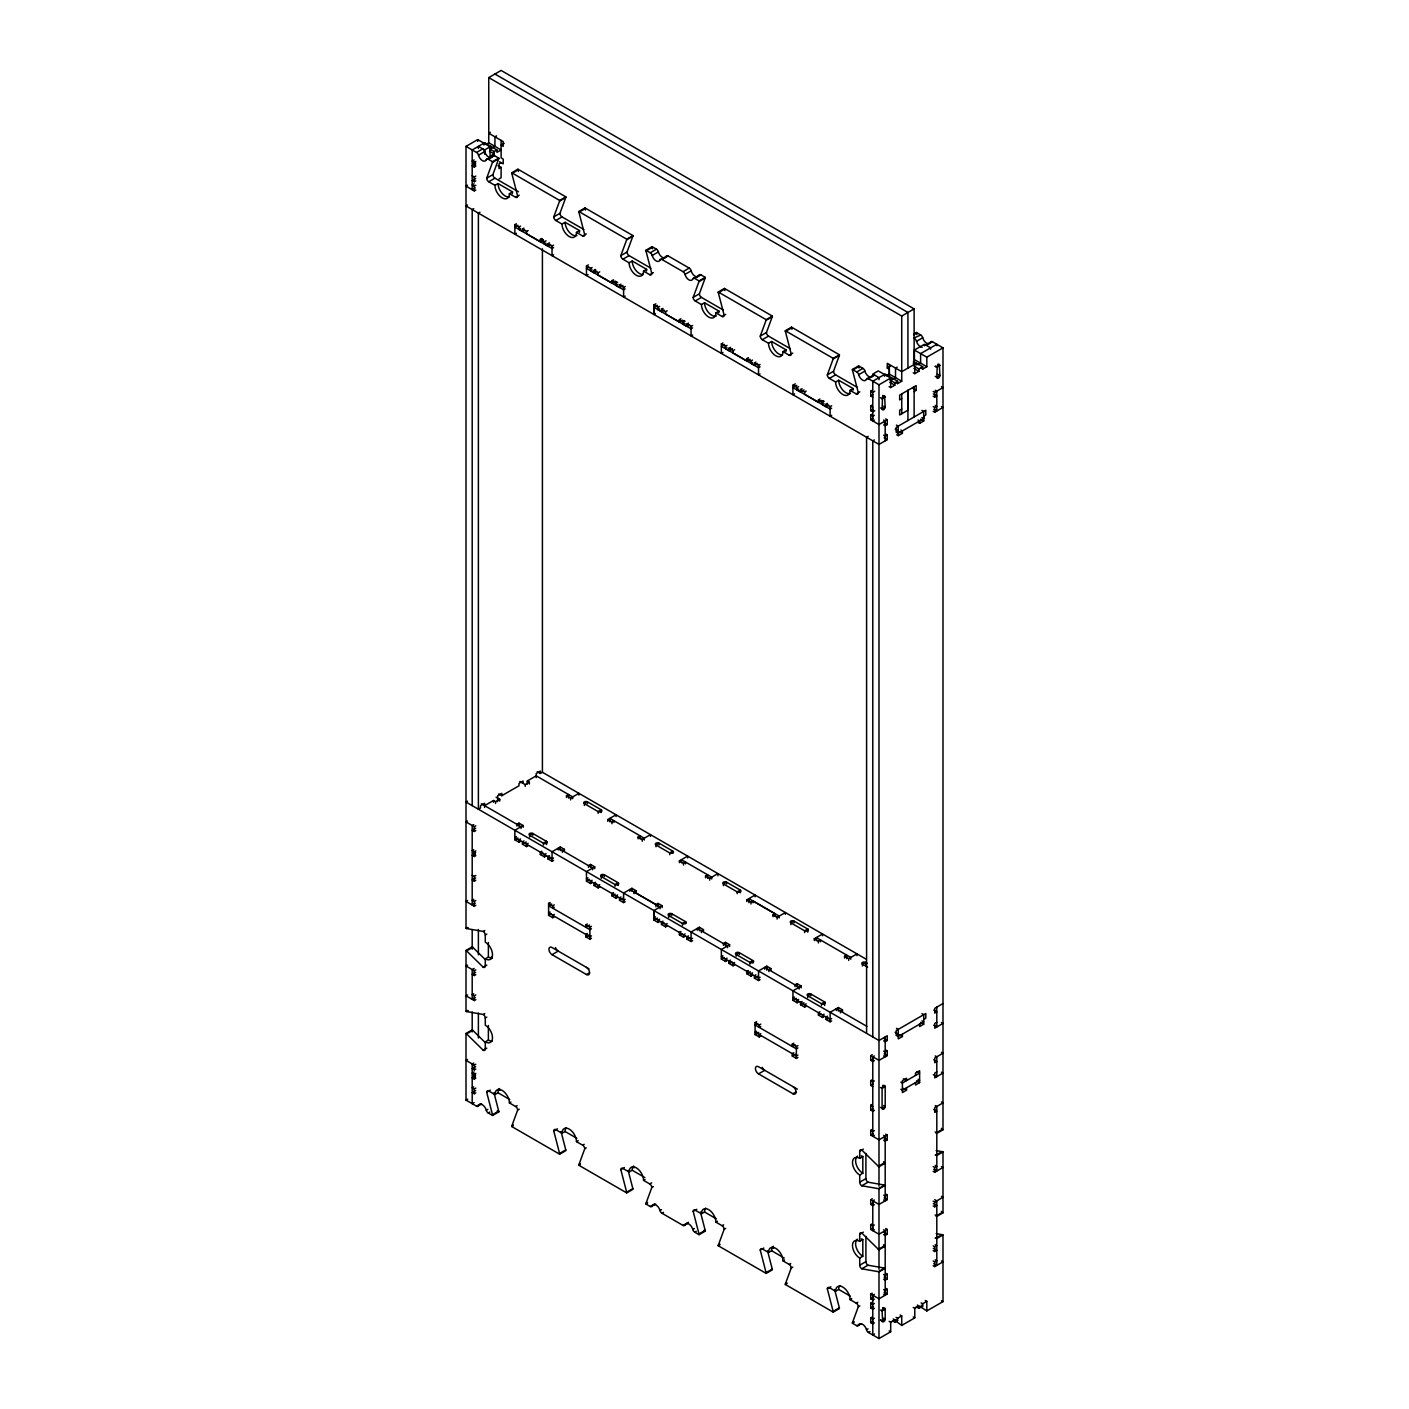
<?xml version="1.0" encoding="UTF-8"?>
<svg xmlns="http://www.w3.org/2000/svg" width="1409" height="1409" viewBox="0 0 1409 1409"><rect width="100%" height="100%" fill="white"/><g stroke="black" fill="none" stroke-linecap="round" stroke-linejoin="round"><path stroke-width="1.5" d="M896.723 434.765L898.273 435.663L898.273 430.89L895.173 429.111M907.924 420.551L907.924 390.346L907.924 410.213L899.664 414.986L899.664 410.213L901.725 409.033M907.924 368.101L907.924 312.463L494.946 74.025M914.124 416.976L914.124 386.77M914.124 364.526L914.124 308.888L501.128 70.45L488.747 77.601L488.747 142.767L501.111 149.953L496.972 152.331L496.972 149.953L484.626 142.767L472.191 149.953L472.191 189.687L475.291 187.89M918.069 422.453L919.619 423.334L923.74 420.956L923.74 416.183L925.801 415.003L925.801 410.23L896.212 427.314L896.212 432.087L898.273 430.89M475.291 165.91L475.555 162.775M883.637 406.162L885.187 407.06L882.087 408.839L882.545 397.268A2.501 1.444 -60 0 1 884.588 396.017L885.187 407.06A2.184 1.268 -60 0 1 883.637 409.737A2.184 1.268 -60 0 1 882.087 408.839L880.537 407.958M885.187 1319.37L884.711 1320.709A2.501 1.444 -60 0 1 882.668 1321.977L882.087 1310.934A2.184 1.268 -60 0 1 883.637 1308.256A2.184 1.268 -60 0 1 885.187 1309.137L885.187 1319.37L883.637 1318.19M937.584 374.125L939.909 375.463L936.809 377.26L937.267 365.688A2.501 1.444 -60 0 1 939.31 364.42L939.909 375.463A2.184 1.268 -60 0 1 938.359 378.14A2.184 1.268 -60 0 1 936.809 377.26L935.259 376.362M494.946 185.336L498.046 183.54L512.506 191.888L509.406 193.685A10.215 5.9 60 0 1 502.168 197.859A10.215 5.9 60 0 1 494.946 185.336L488.747 181.761A2.924 1.691 60 0 1 486.686 178.186L492.498 162.352A2.924 1.691 60 0 0 492.586 161.718L498.786 158.143L494.436 155.624A2.924 1.691 60 0 0 492.481 156.1A5.847 3.364 60 0 1 488.588 157.033A5.847 3.364 60 0 1 484.696 151.591A2.924 1.691 60 0 0 482.741 148.878L476.559 152.454L466.009 146.377L466.009 928.32A2.924 1.691 60 0 0 466.59 928.566L483.217 931.437L484.766 930.539M486.686 178.186L492.886 174.61L498.698 158.777A2.924 1.691 60 0 0 498.786 158.143M562.015 224.066L565.115 222.27L579.575 230.618L576.475 232.397A10.215 5.9 60 0 1 569.254 236.571A10.215 5.9 60 0 1 562.015 224.066L555.833 220.491A2.924 1.691 60 0 1 553.755 216.898L559.584 201.082A2.924 1.691 60 0 0 559.655 200.448L565.854 196.873L517.948 169.203L511.749 172.779A2.924 1.691 60 0 0 511.837 173.518L517.667 196.062A2.924 1.691 60 0 1 515.588 197.26L509.406 193.685M553.755 216.898L559.954 213.323L565.766 197.507A2.924 1.691 60 0 0 565.854 196.873M629.101 262.778L632.201 261L646.643 269.348L643.543 271.127A10.215 5.9 60 0 1 636.322 275.301A10.215 5.9 60 0 1 629.101 262.778L622.901 259.203A2.924 1.691 60 0 1 620.841 255.628L626.653 239.794A2.924 1.691 60 0 0 626.741 239.178L632.94 235.585L585.034 207.933L578.835 211.509A2.924 1.691 60 0 0 578.923 212.248L584.735 234.792A2.924 1.691 60 0 1 582.674 235.99L576.475 232.397M620.841 255.628L627.023 252.052L632.852 236.219A2.924 1.691 60 0 0 632.94 235.585M701.435 304.555L704.535 302.759L718.995 311.107L715.895 312.904A10.215 5.9 60 0 1 708.657 317.06A10.215 5.9 60 0 1 701.435 304.555L695.236 300.98A2.924 1.691 60 0 1 693.175 297.405L698.987 281.571A2.924 1.691 60 0 0 699.075 280.937L705.275 277.362L700.925 274.843A2.924 1.691 60 0 0 698.97 275.319A5.847 3.364 60 0 1 695.077 276.234A5.847 3.364 60 0 1 691.185 270.81A2.924 1.691 60 0 0 689.23 268.097L668.13 255.927A2.924 1.691 60 0 0 666.193 256.385A5.847 3.364 60 0 1 662.3 257.319A5.847 3.364 60 0 1 658.408 251.894A2.924 1.691 60 0 0 656.453 249.182L652.103 246.663L645.903 250.238A2.924 1.691 60 0 0 645.991 250.961L651.803 273.522A2.924 1.691 60 0 1 649.743 274.702L643.543 271.127M693.175 297.405L699.375 293.829L705.187 277.996A2.924 1.691 60 0 0 705.275 277.362M768.504 343.268L771.604 341.489L786.063 349.837L782.964 351.616A10.215 5.9 60 0 1 775.743 355.79A10.215 5.9 60 0 1 768.504 343.268L762.322 339.692A2.924 1.691 60 0 1 760.261 336.117L766.073 320.301A2.924 1.691 60 0 0 766.161 319.667L772.343 316.092L724.437 288.422L718.255 291.998A2.924 1.691 60 0 0 718.343 292.737L724.156 315.281A2.924 1.691 60 0 1 722.095 316.479L715.895 312.904M760.261 336.117L766.443 332.542L772.255 316.708A2.924 1.691 60 0 0 772.343 316.092M561.046 1131.568L565.766 1149.885A2.924 1.691 60 0 1 565.854 1150.607L559.655 1154.2L511.749 1126.531A2.924 1.691 60 0 1 511.837 1125.897L517.667 1110.063L519.216 1109.182M835.59 381.998L838.69 380.219L853.132 388.567L850.05 390.346A10.215 5.9 60 0 1 842.811 394.52A10.215 5.9 60 0 1 835.59 381.998L829.39 378.422A2.924 1.691 60 0 1 827.33 374.847L833.142 359.013A2.924 1.691 60 0 0 833.23 358.379L839.429 354.804L791.523 327.152L785.324 330.728A2.924 1.691 60 0 0 785.412 331.467L791.224 354.011A2.924 1.691 60 0 1 789.163 355.191L782.964 351.616M827.33 374.847L833.529 371.272L839.341 355.438A2.924 1.691 60 0 0 839.429 354.804M628.115 1170.298L632.852 1188.615A2.924 1.691 60 0 1 632.94 1189.337L626.741 1192.912L578.835 1165.261A2.924 1.691 60 0 1 578.923 1164.627L584.735 1148.793L586.285 1147.895M700.467 1212.057L705.187 1230.374A2.924 1.691 60 0 1 705.275 1231.114L699.075 1234.689L694.725 1232.17A2.924 1.691 60 0 1 692.77 1229.458A5.847 3.364 60 0 0 688.878 1224.034A5.847 3.364 60 0 0 684.985 1224.967A2.924 1.691 60 0 1 683.048 1225.425L661.948 1213.237A2.924 1.691 60 0 1 659.993 1210.525A5.847 3.364 60 0 0 656.101 1205.1A5.847 3.364 60 0 0 652.208 1206.034A2.924 1.691 60 0 1 650.271 1206.491L645.903 1203.991A2.924 1.691 60 0 1 645.991 1203.356L651.803 1187.523L653.353 1186.625M767.535 1250.787L772.255 1269.104A2.924 1.691 60 0 1 772.343 1269.826L766.161 1273.401L718.255 1245.75A2.924 1.691 60 0 1 718.343 1245.116L724.156 1229.282L725.705 1228.401M834.621 1289.499L839.341 1307.834A2.924 1.691 60 0 1 839.429 1308.556L833.23 1312.131L785.324 1284.48A2.924 1.691 60 0 1 785.412 1283.846L791.224 1268.012L792.774 1267.114M892.496 1320.92L894.821 1322.258L894.821 1319.881L890.682 1322.258L890.682 1331.787L878.987 1338.55L868.437 1332.456A2.924 1.691 60 0 1 866.482 1329.744A5.847 3.364 60 0 0 862.59 1324.319A5.847 3.364 60 0 0 858.697 1325.253A2.924 1.691 60 0 1 856.76 1325.71L852.392 1323.21A2.924 1.691 60 0 1 852.48 1322.575L858.31 1306.742L859.842 1305.844M466.009 146.377L477.704 139.614L490.068 146.783L490.068 156.329L494.189 153.933L494.189 151.556L489.539 148.878M490.385 132.305L488.747 133.239L503.207 141.587L503.207 146.36L501.128 145.162L504.228 143.366M496.567 135.88L494.946 136.814L494.911 146.377L490.79 148.755M485.911 144.422L488.747 142.767M478.391 148.456L478.391 146.377L484.626 149.935L490.808 146.36L490.808 148.139M476.559 152.454A2.924 1.691 60 0 1 478.496 155.166L484.696 151.591M474.128 159.957L472.191 161.066L474.269 162.264L475.819 161.366M494.189 151.556L496.972 149.953M475.291 164.06L472.191 165.839L474.269 167.037L475.819 166.139M478.496 155.166A5.847 3.364 60 0 0 482.389 160.608A5.847 3.364 60 0 0 486.281 159.675L492.481 156.1M486.281 159.675A2.924 1.691 60 0 1 488.236 159.199L494.436 155.624M492.498 162.352L498.698 158.777M472.191 175.773L474.269 176.97L475.819 176.072M501.111 162.669L499.033 163.849L499.033 168.622L501.111 167.424L501.111 177.763L499.033 178.961M475.678 178.538L472.191 180.546L474.269 181.743L475.819 180.845M467.559 185.213L466.009 186.111L474.269 190.884L475.819 189.986M474.128 183.804L472.191 184.914L474.269 186.111L475.819 185.213M488.747 181.761L494.946 178.186L518.442 191.747M511.837 173.518L518.036 169.943A2.924 1.691 60 0 1 517.948 169.203M467.559 205.08L466.009 205.978L878.987 444.416L887.247 439.643L887.247 434.87L885.697 433.972M473.759 208.655L472.191 209.554L472.191 805.649M479.941 212.231L478.391 213.129L478.391 809.224L480.451 808.026L480.451 805.649L484.59 803.271L484.59 807.427M515.588 197.26L519.216 195.164M516.416 233.295L514.849 234.211L514.866 224.647L516.416 223.767M559.584 201.082L565.766 197.507M517.948 225.264L514.849 227.043L552.029 248.512L553.578 247.614M514.866 224.647L519.005 227.043L520.555 226.144M519.005 227.043L519.005 229.42L520.555 228.522M524.764 230.072L522.44 231.411L522.44 229.033L523.989 228.135M522.44 229.033L526.579 231.411L528.128 230.512M555.833 220.491L562.015 216.898L583.837 229.491M578.923 212.248L585.122 208.673A2.924 1.691 60 0 1 585.034 207.933M541.708 238.966L543.416 239.97L540.334 241.749L540.334 239.354L541.884 238.473M540.334 239.354L544.473 241.749L546.023 240.851M544.473 241.749L544.473 244.127L546.023 243.229M550.62 244.55L547.907 246.117L547.907 243.739L549.457 242.841M553.596 254.765L552.029 255.663L552.046 246.117L553.596 245.219M582.674 235.99L586.285 233.894M626.653 239.794L632.852 236.219M588.011 274.632L586.443 275.53L586.461 265.984L588.398 264.874M588.768 267.041L586.443 268.379L623.606 289.831L625.156 288.951M586.461 265.984L590.582 268.362L592.132 267.481M590.582 268.362L590.582 270.757L592.132 269.859M596.729 271.18L594.034 272.747L594.034 270.352L595.584 269.454M594.034 270.352L598.156 272.747L599.706 271.849M622.901 259.203L629.101 255.628L650.905 268.221M645.991 250.961L652.191 247.385A2.924 1.691 60 0 1 652.103 246.663M645.903 250.238L650.271 252.757L656.453 249.182M650.271 252.757A2.924 1.691 60 0 1 652.208 255.469L658.408 251.894M615.029 281.289L611.929 283.068L611.929 280.69L613.479 279.792M611.929 280.69L616.05 283.068L617.6 282.17M616.05 283.068L616.05 285.463L617.987 284.336M652.208 255.469A5.847 3.364 60 0 0 656.101 260.894A5.847 3.364 60 0 0 659.993 259.96L666.193 256.385M659.993 259.96A2.924 1.691 60 0 1 661.948 259.503L668.13 255.927M616.05 285.463L619.502 287.436L619.502 285.058L621.034 284.16M619.502 287.436L622.972 285.428M625.173 296.084L623.606 296.982L623.623 287.436L625.173 286.555M649.743 274.702L653.353 272.624M661.948 259.503L683.048 271.673L689.23 268.097M683.048 271.673A2.924 1.691 60 0 1 684.985 274.385L691.185 270.81M684.985 274.385A5.847 3.364 60 0 0 688.878 279.81A5.847 3.364 60 0 0 692.77 278.894L698.97 275.319M692.77 278.894A2.924 1.691 60 0 1 694.725 278.418L700.925 274.843M655.467 313.573L653.882 314.489L653.917 304.925L655.854 303.816M653.882 314.489L653.882 307.338L657.369 305.313M698.987 281.571L705.187 277.996M653.917 304.925L658.038 307.321L659.588 306.422M658.038 307.321L658.038 309.698L659.588 308.8M664.185 310.121L661.473 311.688L661.473 309.293L663.023 308.412M661.473 309.293L665.612 311.688L667.162 310.79M695.236 300.98L701.435 297.405L723.24 309.998M718.343 292.737L724.525 289.162A2.924 1.691 60 0 1 724.437 288.422M682.467 320.23L679.385 322.009L679.385 319.632L680.917 318.733M679.385 319.632L683.506 322.009L685.056 321.129M683.506 322.009L683.506 324.405L685.056 323.506M689.653 324.827L686.94 326.395L686.94 324L688.49 323.101M692.629 335.025L691.044 335.941L691.079 326.395L692.629 325.497M692.594 327.892L691.044 328.79L653.882 307.338M722.095 316.479L725.705 314.383M722.905 352.514L721.355 353.412L721.355 343.866L722.905 342.986M766.073 320.301L772.255 316.708M724.437 344.483L721.355 346.262L758.518 367.731L760.067 366.833M721.355 343.866L725.494 346.262L727.044 345.364M725.494 346.262L725.494 348.639L727.044 347.741M725.494 348.639L728.929 350.63L728.929 348.252L730.478 347.354M728.929 350.63L732.416 348.622M728.929 348.252L733.067 350.63L734.617 349.731M762.322 339.692L768.504 336.117L790.326 348.71M785.412 331.467L791.611 327.892A2.924 1.691 60 0 1 791.523 327.152M749.905 360.968L749.905 359.189L746.823 360.968L746.823 358.573L748.373 357.675M746.823 358.573L750.962 360.968L752.512 360.07M750.962 360.968L750.962 363.346L752.512 362.448M757.496 363.54L754.396 365.336L754.396 362.941L755.946 362.06M760.085 373.966L758.518 374.882L758.535 365.336L760.085 364.438M789.163 355.191L792.774 353.113M488.747 77.601L901.725 316.039L914.124 308.888M833.142 359.013L839.341 355.438M794.5 393.851L792.932 394.749L792.95 385.203L795.275 383.864M796.807 385.362L792.932 387.598L830.095 409.05L831.645 408.152M792.95 385.203L797.071 387.581L798.621 386.7M797.071 387.581L797.071 389.976L798.621 389.078M797.071 389.976L800.523 391.949L800.523 389.571L802.073 388.673M800.523 391.949L804.011 389.941M800.523 389.571L804.645 391.949L806.195 391.068M829.39 378.422L835.59 374.847L857.394 387.44M850.05 390.346L856.232 393.921A2.924 1.691 60 0 0 858.31 392.724L852.48 370.18A2.924 1.691 60 0 1 852.392 369.457L858.592 365.882L862.942 368.383A2.924 1.691 60 0 1 864.897 371.113A5.847 3.364 60 0 0 870.005 377.031M913.701 334.056L916.414 332.489L920.764 335.007A2.924 1.691 60 0 1 922.719 337.72A5.847 3.364 60 0 0 926.611 343.144A5.847 3.364 60 0 0 930.504 342.228A2.924 1.691 60 0 1 932.441 341.753L942.991 347.847L942.991 1129.807L936.809 1133.382A2.924 1.691 60 0 1 936.21 1132.942L935.171 1131.92M852.48 370.18L858.68 366.604A2.924 1.691 60 0 1 858.592 365.882M913.789 334.796L916.502 333.228A2.924 1.691 60 0 1 916.414 332.489M852.392 369.457L856.76 371.976L862.942 368.383M913.754 338.125L920.764 335.007M856.76 371.976A2.924 1.691 60 0 1 858.697 374.688L864.897 371.113M914.564 338.583A2.924 1.691 60 0 1 916.519 341.295L922.719 337.72M821.517 400.508L818.418 402.287L818.418 399.909L819.968 399.011M818.418 399.909L822.539 402.287L824.089 401.389M942.991 347.847L926.823 357.182L926.823 366.727L914.406 359.594L914.406 350.048L924.445 344.254L930.644 347.829L930.609 349.238M866.482 379.18L872.682 375.604A2.924 1.691 60 0 1 874.637 375.129L868.437 378.704A2.924 1.691 60 0 0 866.482 379.18A5.847 3.364 60 0 1 862.59 380.113A5.847 3.364 60 0 1 858.697 374.688M930.504 342.228L924.304 345.804A2.924 1.691 60 0 1 926.259 345.328L932.441 341.753M822.539 402.287L822.539 404.665L824.089 403.784M916.502 364.931L916.502 363.152L901.725 371.677L887.283 363.328L887.283 368.101L890.365 366.305M828.703 405.087L825.991 406.655L825.991 404.277L827.541 403.379M897.163 367.15L895.543 368.101L895.508 377.647L891.369 380.043L891.369 377.647L885.187 374.072L872.787 381.223L872.787 420.974L874.337 420.076M831.662 415.303L830.095 416.201L830.112 406.655L831.662 405.774M886.56 375.657L889.308 374.072L901.725 381.205L901.725 316.039M856.232 393.921L859.842 391.843M868.437 378.704L878.987 384.798L891.404 377.63L897.603 381.205L897.603 383.6L896.054 382.702M872.787 397.127L870.727 395.929L870.727 391.156L872.277 390.275M917.84 364.755L920.623 363.152M874.725 391.244L872.787 392.354L870.727 391.156M870.727 395.929L873.052 394.59M889.784 379.902L894.821 382.808L897.603 381.205M913.877 366.005L918.915 368.911L922.701 366.727L922.701 369.105L921.151 368.207M889.132 386.682L890.682 387.581L894.821 385.203L894.821 382.808M897.603 383.6L901.725 381.205M913.226 372.786L914.776 373.684L918.915 371.289L918.915 368.911M922.701 369.105L926.823 366.727M882.087 398.906L885.187 397.127L882.598 395.63M939.909 365.53L936.809 367.326L935.259 366.428M874.725 410.706L872.787 411.833L870.727 410.635L870.727 405.862L872.277 404.964M870.727 410.635L873.052 409.297M883.637 424.849L885.187 425.729L887.247 424.549L887.247 419.776L878.987 424.549L870.727 419.776L870.727 415.003L872.277 414.105M901.725 398.694L899.664 399.892L899.664 395.119L916.185 385.573L916.185 390.346L914.124 391.543M874.337 415.303L872.787 416.201L870.727 415.003M870.727 419.776L873.052 418.438M933.181 391.455L934.731 392.354L942.991 387.581L941.441 386.682M933.181 396.228L934.731 397.127L936.809 395.929L933.322 393.921M868.155 436.367L866.588 437.266L866.588 1033.343M874.337 439.943L872.787 440.841L872.787 1036.936M887.247 434.87L885.187 436.068L883.637 435.17M933.181 406.567L934.731 407.448L936.809 406.268L935.259 405.369M896.441 432.246L898.237 433.303L923.705 418.596L923.705 411.446L921.909 410.389M933.181 411.322L934.731 412.221L942.991 407.448L941.441 406.567M898.273 435.663L902.394 433.285L902.394 430.89L900.862 429.992M467.559 801.175L466.009 802.073L878.987 1040.511L887.247 1035.738L887.247 1040.511L885.187 1041.691L883.637 1040.811M484.59 805.649L493.537 800.488L495.598 801.668L499.737 799.29L499.737 801.069M498.698 793.919L501.798 795.715L519.005 785.782L519.005 783.386L523.126 781.009L523.126 783.386M527.265 784.144L527.265 781.009L536.213 775.848M537.234 771.674L540.334 773.453L542.412 772.273L542.412 248.759M519.78 781.449L525.205 784.584L529.326 782.206L529.326 783.985M467.559 821.042L466.009 821.94L474.269 826.713L475.819 825.815M473.741 824.617L472.191 825.515L472.191 905.001L475.291 903.204M475.678 828.281L472.191 830.288L474.269 831.486L475.819 830.588M523.126 827.312L523.126 825.515L519.005 823.138L516.944 824.318L516.944 826.114M566.488 797.494L566.488 795.715L568.567 794.517L568.567 798.093M473.741 849.662L472.191 850.56L474.269 851.74L475.819 850.842M523.126 825.515L514.866 830.288L514.866 839.817L519.005 842.212L520.555 841.314M566.488 795.715L570.627 798.093L578.888 793.32L578.888 795.116M475.555 852.41A2.184 1.268 -60 0 0 475.291 853.537L472.191 855.316L474.269 856.513L475.819 855.615M516.416 836.541L514.866 837.439L552.046 858.891L553.596 858.011M514.866 839.817L517.966 838.038M520.555 838.936L519.005 839.817L519.005 842.212M523.989 840.909L522.44 841.807L522.44 844.202L526.579 846.58L528.128 845.682M522.44 844.202L526.314 841.966M528.128 843.304L526.579 844.202L526.579 846.58M472.191 875.183L474.269 876.38L475.819 875.482M475.678 877.948L472.191 879.956L474.269 881.153L475.819 880.255M541.884 851.247L540.334 852.146L540.334 854.523L544.473 856.919L546.023 856.02M540.334 854.523L543.046 852.956M546.023 853.625L544.473 854.523L544.473 856.919M467.559 900.527L466.009 901.425L474.269 906.181L475.819 905.3M564.428 851.142L564.428 849.363L560.306 846.968L552.046 851.74L552.046 861.286L553.596 860.388M607.79 821.341L607.79 819.562L616.05 814.789L616.05 816.568M473.741 899.329L472.191 900.228L474.269 901.425L475.819 900.527M549.457 855.615L547.907 856.513L547.907 858.891L552.046 861.286M547.907 858.891L550.62 857.341M564.428 849.363L562.367 850.56L562.367 852.339M607.79 819.562L611.929 821.94L613.989 820.742L613.989 822.539M466.009 928.32L467.559 927.421M466.59 928.566L468.14 927.668M594.721 868.631L594.721 866.852L590.582 864.457L588.522 865.654L588.522 867.433M638.083 838.831L638.083 837.034L640.144 835.854L640.144 838.971M594.721 866.852L586.461 871.607L586.461 881.153L590.582 883.531L592.132 882.633M638.083 837.034L642.205 839.429L650.465 834.656L650.465 836.453M485.242 959.547L472.79 947.324A2.924 1.691 60 0 0 472.191 946.883L466.009 950.459A2.924 1.691 60 0 1 466.59 950.899L483.217 967.208A2.924 1.691 60 0 0 485.277 966.01L485.277 958.86A10.215 5.9 60 0 0 492.498 954.686A10.215 5.9 60 0 0 485.277 942.163L485.277 935.012L486.827 934.132M588.011 877.877L586.461 878.776L623.623 900.228L625.173 899.329M586.461 881.153L589.561 879.357M554.283 916.819L552.733 917.717L548.594 915.322L548.594 903.398L550.144 902.517M466.59 950.899L472.79 947.324M592.132 880.255L590.582 881.153L590.582 883.531M551.694 903.997L548.594 905.793L589.895 929.641L591.445 928.742M548.594 903.398L552.733 905.793L554.283 904.895M595.584 882.245L594.034 883.144L594.034 885.521L598.156 887.899L599.706 887.018M554.283 907.273L552.733 908.171L552.733 905.793M594.034 885.521L596.729 883.954M550.144 912.046L548.594 912.944L589.895 936.791L591.445 935.893M599.706 884.623L598.156 885.521L598.156 887.899M548.594 915.322L551.306 913.754M554.283 914.441L552.733 915.322L552.733 917.717M467.559 965.095L466.009 965.993L474.269 970.766L475.819 969.868M485.277 958.86L488.377 957.081A10.215 5.9 60 0 0 492.357 957.997M474.128 968.459L472.191 969.568L472.191 999.368L475.291 997.59M483.217 967.208L486.827 965.112M613.479 892.584L611.929 893.465L611.929 895.86L616.05 898.237L617.6 897.339M475.678 972.333L472.191 974.341L474.269 975.539L475.819 974.641M611.929 895.86L615.029 894.063M617.6 894.962L616.05 895.86L616.05 898.237M636.005 892.478L636.005 890.682L631.884 888.304L623.623 893.077L623.623 902.605L625.173 901.725M679.385 862.678L679.385 860.881L687.645 856.108L687.645 857.905M621.034 896.952L619.502 897.85L619.502 900.228L623.623 902.605M619.502 900.228L622.972 898.22M633.944 893.676L633.944 891.879L636.005 890.682M679.385 860.881L683.506 863.277L685.567 862.079L685.567 863.858M589.631 925.009L585.774 927.245L585.774 924.868L587.324 923.969M467.559 994.913L466.009 995.793L474.269 1000.566L475.819 999.668M473.741 993.715L472.191 994.613L474.269 995.793L475.819 994.913M585.774 924.868L589.895 927.245L591.445 926.347M587.324 933.515L585.774 934.396L585.774 936.791L589.895 939.169L591.445 938.271M589.032 968.864L552.046 947.517A4.386 2.536 60 0 0 548.946 949.296A4.386 2.536 60 0 0 552.046 954.668L558.228 951.093A4.386 2.536 60 0 1 555.481 947.57M585.774 936.791L589.05 934.889M466.009 950.459L466.009 1011.345L467.559 1010.447M466.009 1011.345A2.924 1.691 60 0 0 466.59 1011.574L468.14 1010.693M655.96 906.832L655.96 904.613L658.021 903.416L662.16 905.793L662.16 907.59M705.539 877.772L705.539 875.975L707.617 874.778L707.617 878.353M692.612 938.288L691.062 939.187L653.899 917.717L653.899 910.566L662.16 905.793M705.539 875.975L709.678 878.353L717.938 873.598L717.921 875.834M466.59 1011.574L483.217 1014.462L484.766 1013.564M653.899 917.717L655.449 916.819M653.917 910.566L653.917 920.095L657.387 918.087M485.242 1042.572L472.79 1030.331A2.924 1.691 60 0 0 472.191 1029.891L466.009 1033.466A2.924 1.691 60 0 1 466.59 1033.924L483.217 1050.233A2.924 1.691 60 0 0 485.277 1049.036L485.277 1041.885A10.215 5.9 60 0 0 492.498 1037.711A10.215 5.9 60 0 0 485.277 1025.188L485.277 1018.038L486.827 1017.139M659.588 919.196L658.038 920.095L658.038 922.472L659.588 921.592M466.59 1033.924L472.79 1030.331M663.023 921.187L661.473 922.085L661.473 924.463L665.612 926.858L667.162 925.96M661.473 924.463L664.185 922.895M667.162 923.564L665.612 924.463L665.612 926.858M552.046 954.668L586.461 974.535L589.561 972.756A4.386 2.536 60 0 0 586.461 967.384M485.277 1041.885L488.377 1040.089A10.215 5.9 60 0 0 492.357 1041.004M680.917 931.525L679.385 932.406L679.385 934.801L683.506 937.179L685.056 936.281M679.385 934.801L681.692 933.462M483.217 1050.233L486.827 1048.137M467.559 1059.48L466.009 1060.378L474.269 1065.151L475.819 1064.253M685.056 933.903L683.506 934.801L683.506 937.179M703.461 931.437L703.461 929.641L699.322 927.263L691.062 932.018L691.079 941.547L692.629 940.666M746.84 901.601L746.84 899.823L755.101 895.05L755.083 896.846M688.49 935.893L686.94 936.791L686.94 939.169L691.079 941.547M686.94 939.169L689.653 937.601M703.461 929.641L701.383 930.838L701.383 932.617M746.84 899.823L750.979 902.2L753.04 901.02L775.056 913.736L775.056 916.414M473.741 1063.055L472.191 1063.954L472.191 1103.687L474.128 1102.578M475.678 1066.719L472.191 1068.726L474.269 1069.907L475.819 1069.026M474.128 1071.985L472.191 1073.094L474.269 1074.292L475.819 1073.394M475.555 1074.944A2.184 1.268 -60 0 0 475.291 1076.071L472.191 1077.867L474.269 1079.047L475.819 1078.167M473.741 1086.903L472.191 1087.801L474.269 1088.981L475.819 1088.1M729.615 946.513L729.615 944.734L725.494 942.357L723.433 943.537L723.433 945.333M772.995 916.713L772.995 914.934L775.056 913.736M475.678 1090.548L472.191 1092.574L474.269 1093.754L475.819 1092.856M729.615 944.734L721.355 949.507L721.355 959.036L725.494 961.431L727.044 960.533M772.995 914.934L777.116 917.312L785.377 912.539L785.377 914.335M466.009 1033.466L466.009 1100.112L467.735 1099.126M493.978 1092.838L498.698 1111.155A2.924 1.691 60 0 1 498.786 1111.895L492.586 1115.47A2.924 1.691 60 0 0 492.498 1114.73L486.686 1092.186L490.297 1090.108M722.905 955.76L721.355 956.658L758.535 978.11L760.085 977.212M721.355 959.036L724.067 957.468M727.044 958.138L725.494 959.036L725.494 961.431M486.686 1092.186A2.924 1.691 60 0 1 488.747 1090.989L494.946 1094.564L498.046 1092.785A10.215 5.9 60 0 1 499.543 1088.558M466.009 1100.112L476.559 1106.206L478.109 1105.308M478.496 1105.096L480.416 1103.969M476.559 1106.206A2.924 1.691 60 0 0 478.496 1105.748L481.596 1103.951M730.478 960.128L728.929 961.026L728.929 963.404L733.067 965.799L734.617 964.901M728.929 963.404L732.028 961.625M734.617 962.523L733.067 963.404L733.067 965.799M478.496 1105.748A5.847 3.364 60 0 1 482.389 1104.815A5.847 3.364 60 0 1 486.281 1110.239L487.831 1109.341M486.281 1110.239A2.924 1.691 60 0 0 488.236 1112.951L489.786 1112.053M494.946 1094.564A10.215 5.9 60 0 1 502.168 1090.407A10.215 5.9 60 0 1 509.406 1102.912L510.956 1102.032M492.498 1114.73L498.698 1111.155M748.373 970.466L746.823 971.365L746.823 973.742L750.962 976.12L752.512 975.239M509.406 1102.912L515.588 1106.488L517.138 1105.607M746.823 973.742L750.31 971.734M752.512 972.844L750.962 973.742L750.962 976.12M770.917 970.361L770.917 968.582L766.795 966.187L758.535 970.96L758.535 980.505L760.085 979.607M814.279 940.56L814.279 938.764L822.539 934.008L822.539 935.787M755.946 974.834L754.396 975.732L754.396 978.11L758.535 980.505M754.396 978.11L757.496 976.331M770.917 968.582L768.856 969.762L768.856 971.558M814.279 938.764L818.418 941.159L820.478 939.962L820.478 941.758M511.837 1125.897L513.387 1124.998M511.749 1126.531L513.299 1125.632M801.21 987.85L801.21 986.053L797.071 983.676L795.011 984.873L795.011 986.652M844.572 958.05L844.572 956.253L846.633 955.073L846.633 958.648M801.21 986.053L792.95 990.826L792.95 1000.372L797.071 1002.75L798.621 1001.852M844.572 956.253L848.694 958.648L856.954 953.875L856.954 955.654M559.655 1154.2A2.924 1.691 60 0 0 559.584 1153.46L553.755 1130.916L557.383 1128.82M794.5 997.096L792.95 997.977L830.112 1019.447L831.662 1018.548M553.755 1130.916A2.924 1.691 60 0 1 555.833 1129.719L562.015 1133.294L565.115 1131.515A10.215 5.9 60 0 1 566.048 1127.957M792.95 1000.372L796.437 998.365M760.772 1036.038L759.222 1036.936L755.083 1034.541L755.083 1022.617L756.633 1021.736M798.621 999.474L797.071 1000.372L797.071 1002.75M757.672 1023.515L755.083 1025.012L796.384 1048.842L797.934 1047.961M755.083 1022.617L759.222 1025.012L760.772 1024.114M802.073 1001.464L800.523 1002.363L800.523 1004.74L804.645 1007.118L806.195 1006.237M760.772 1026.492L759.222 1027.39L759.222 1025.012M800.523 1004.74L804.011 1002.732M756.633 1031.265L755.083 1032.163L796.384 1056.01L797.934 1055.112M806.195 1003.842L804.645 1004.74L804.645 1007.118M755.083 1034.541L758.764 1032.427M760.772 1033.642L759.222 1034.541L759.222 1036.936M562.015 1133.294A10.215 5.9 60 0 1 569.254 1129.12A10.215 5.9 60 0 1 576.475 1141.642L578.218 1140.638M559.584 1153.46L565.766 1149.885M576.475 1141.642L582.674 1145.218L584.224 1144.319M819.968 1011.785L818.418 1012.684L818.418 1015.079L822.539 1017.457L824.089 1016.558M818.418 1015.079L820.742 1013.723M824.089 1014.181L822.539 1015.079L822.539 1017.457M842.512 1011.697L842.512 1009.901L838.373 1007.523L830.112 1012.296L830.112 1021.824L831.662 1020.926M827.541 1016.171L825.991 1017.051L825.991 1019.447L830.112 1021.824M825.991 1019.447L828.316 1018.108M842.512 1009.901L840.433 1011.098L840.433 1012.877M578.923 1164.627L580.473 1163.728M578.835 1165.261L580.385 1164.362M795.169 1044.791L792.263 1046.464L792.263 1044.087L793.813 1043.188M792.263 1044.087L796.384 1046.464L797.934 1045.566M793.813 1052.717L792.263 1053.615L792.263 1056.01L796.384 1058.388L797.934 1057.49M797.335 1089.139L758.535 1066.736A4.386 2.536 60 0 0 755.435 1068.515A4.386 2.536 60 0 0 758.535 1073.887L764.735 1070.312A4.386 2.536 60 0 1 762.216 1067.353M792.263 1056.01L795.363 1054.214M626.741 1192.912A2.924 1.691 60 0 0 626.653 1192.19L620.841 1169.646L624.451 1167.55M620.841 1169.646A2.924 1.691 60 0 1 622.901 1168.448L629.101 1172.024L632.201 1170.227A10.215 5.9 60 0 1 633.698 1166M942.991 1003.543L934.731 1008.316L934.731 1013.089L936.809 1011.891L933.709 1010.112M758.535 1073.887L792.95 1093.754L796.05 1091.975A4.386 2.536 60 0 0 792.95 1086.603M629.101 1172.024A10.215 5.9 60 0 1 636.322 1167.85A10.215 5.9 60 0 1 643.543 1180.372L645.093 1179.474M923.74 1019.429L925.801 1018.249L925.801 1013.476L896.212 1030.56L896.212 1035.333L898.273 1034.136L895.173 1032.357M626.653 1192.19L632.852 1188.615M902.394 1034.136L902.394 1036.513L898.273 1038.909L898.255 1029.38L896.459 1028.341M921.926 1013.635L923.723 1014.674L923.74 1024.202L919.619 1026.58L919.619 1024.202M874.337 1060.678L872.787 1061.558L870.727 1060.378L870.727 1055.605L872.277 1054.707M643.543 1180.372L649.743 1183.947L651.68 1182.82M874.337 1055.905L872.787 1056.803L872.787 1136.27L874.337 1135.39M870.727 1060.378L873.052 1059.04M870.727 1055.605L878.987 1060.378L887.247 1055.605L887.247 1050.832L885.187 1052.03L883.637 1051.132M936.809 1022.229L934.731 1023.41L934.731 1028.183L942.991 1023.41L941.441 1022.529M645.991 1203.356L647.541 1202.458M645.903 1203.991L647.453 1203.092M650.271 1206.491L654.516 1204.043M652.208 1206.034L655.696 1204.026M872.787 1086.603L870.727 1085.406L870.727 1080.633L872.277 1079.752M874.337 1080.932L872.787 1081.83L870.727 1080.633M870.727 1085.406L873.052 1084.067M659.993 1210.525L661.543 1209.626M661.948 1213.237L663.498 1212.356M874.337 1110.345L872.787 1111.243L870.727 1110.045L870.727 1105.272L872.277 1104.392M699.075 1234.689A2.924 1.691 60 0 0 698.987 1233.949L693.175 1211.405L696.786 1209.327M870.727 1110.045L873.052 1108.707M936.809 1071.897L934.731 1073.094L934.731 1077.867L942.991 1073.094L941.441 1072.196M906.533 1087.783L906.533 1090.179L902.394 1092.556L902.394 1080.633L906.533 1078.255L906.533 1080.633L903.433 1078.836M915.48 1075.472L915.48 1073.077L919.619 1070.699L919.619 1082.623L915.48 1085L915.48 1082.623M693.175 1211.405A2.924 1.691 60 0 1 695.236 1210.208L701.435 1213.783L704.535 1212.004A10.215 5.9 60 0 1 705.733 1208.094M683.048 1225.425L688.473 1222.29M684.985 1224.967L688.473 1222.942M692.77 1229.458L694.32 1228.56M694.725 1232.17L696.275 1231.272M883.637 1140.145L885.187 1141.043L887.247 1139.846L887.247 1135.09L878.987 1139.846L870.727 1135.09L870.727 1130.317L872.277 1129.419M701.435 1213.783A10.215 5.9 60 0 1 708.657 1209.609A10.215 5.9 60 0 1 715.895 1222.131L717.445 1221.233M874.337 1130.617L872.787 1131.515L870.727 1130.317M698.987 1233.949L705.187 1230.374M870.727 1135.09L873.052 1133.734M715.895 1222.131L722.095 1225.707L723.627 1224.808M861.78 1185.779L867.979 1182.186L884.588 1185.075A2.924 1.691 60 0 1 885.187 1185.321L878.987 1188.897A2.924 1.691 60 0 0 878.388 1188.65L861.78 1185.779A2.924 1.691 60 0 1 859.719 1182.186L859.719 1175.036A10.215 5.9 60 0 1 852.48 1162.531A10.215 5.9 60 0 1 859.719 1158.357L859.719 1151.206L863.33 1149.11M859.719 1158.357L862.819 1156.56L862.819 1173.257L859.719 1175.036M718.343 1245.116L719.876 1244.217M718.255 1245.75L719.805 1244.851M878.388 1166.317L884.588 1162.742A2.924 1.691 60 0 0 885.187 1163.182L878.987 1166.758A2.924 1.691 60 0 1 878.388 1166.317L861.78 1150.008A2.924 1.691 60 0 0 859.719 1151.206M936.21 1132.942L942.41 1129.349A2.924 1.691 60 0 0 942.991 1129.807M859.719 1182.186L865.901 1178.611L865.901 1153.425M766.161 1273.401A2.924 1.691 60 0 0 766.073 1272.679L760.261 1250.135L763.872 1248.039M878.388 1188.65L884.588 1185.075M935.171 1155.081L942.41 1151.699A2.924 1.691 60 0 1 942.991 1151.928L942.991 1212.814L936.809 1216.39A2.924 1.691 60 0 1 936.21 1215.949L935.171 1214.928M760.261 1250.135A2.924 1.691 60 0 1 762.322 1248.938L768.504 1252.513L771.604 1250.734A10.215 5.9 60 0 1 773.453 1246.225M942.991 1151.928L936.809 1155.503A2.924 1.691 60 0 0 936.21 1155.274M874.337 1204.73L872.787 1205.628L870.727 1204.431L870.727 1199.658L872.277 1198.76M874.337 1199.957L872.787 1200.855L872.787 1230.656L874.337 1229.758M870.727 1204.431L873.052 1203.092M870.727 1199.658L878.987 1204.431L887.247 1199.658L887.247 1194.885L885.187 1196.082L883.637 1195.184M933.181 1166.582L934.731 1167.48L936.809 1166.282L935.259 1165.384M933.181 1171.355L934.731 1172.235L942.991 1167.48L941.441 1166.582M768.504 1252.513A10.215 5.9 60 0 1 775.743 1248.339A10.215 5.9 60 0 1 782.964 1260.861L784.514 1259.963M766.073 1272.679L772.255 1269.104M782.964 1260.861L789.163 1264.437L790.713 1263.538M883.637 1234.531L885.187 1235.429L887.247 1234.231L887.247 1229.458L878.987 1234.231L870.727 1229.458L870.727 1224.703L872.277 1223.805M874.337 1225.002L872.787 1225.883L870.727 1224.703M861.78 1268.787L867.979 1265.212L884.588 1268.082A2.924 1.691 60 0 1 885.187 1268.329L878.987 1271.904A2.924 1.691 60 0 0 878.388 1271.675L861.78 1268.787A2.924 1.691 60 0 1 859.719 1265.212L859.719 1258.061A10.215 5.9 60 0 1 852.48 1245.538A10.215 5.9 60 0 1 859.719 1241.364L859.719 1234.214L863.33 1232.135M870.727 1229.458L873.052 1228.12M785.412 1283.846L786.962 1282.947M859.719 1241.364L862.819 1239.585L862.819 1256.264L859.719 1258.061M785.324 1284.48L786.874 1283.581M933.181 1201.155L934.731 1202.053L942.991 1197.28L941.441 1196.382M933.181 1205.928L934.731 1206.809L936.809 1205.628L933.322 1203.603M878.388 1249.325L884.588 1245.75A2.924 1.691 60 0 0 885.187 1246.19L878.987 1249.765A2.924 1.691 60 0 1 878.388 1249.325L861.78 1233.016A2.924 1.691 60 0 0 859.719 1234.214M936.21 1215.949L942.41 1212.374A2.924 1.691 60 0 0 942.991 1212.814M859.719 1265.212L865.901 1261.636L865.901 1236.45M833.23 1312.131A2.924 1.691 60 0 0 833.142 1311.409L827.33 1288.848L830.94 1286.769M827.33 1288.848A2.924 1.691 60 0 1 829.39 1287.667L835.59 1291.243L838.69 1289.446A10.215 5.9 60 0 1 839.887 1285.536M878.388 1271.675L884.588 1268.082M935.171 1238.106L942.41 1234.707A2.924 1.691 60 0 1 942.991 1234.953L942.991 1301.599L926.823 1310.934L920.623 1306.9M942.991 1234.953L936.809 1238.529A2.924 1.691 60 0 0 936.21 1238.282M883.637 1279.231L885.187 1280.129L887.247 1278.949L887.247 1274.176L885.187 1275.356L883.637 1274.476M933.181 1245.855L934.731 1246.754L936.809 1245.556L935.259 1244.658M835.59 1291.243A10.215 5.9 60 0 1 842.811 1287.069A10.215 5.9 60 0 1 850.05 1299.591L851.776 1298.587M933.181 1250.628L934.731 1251.527L936.809 1250.329L933.322 1248.321M833.142 1311.409L839.341 1307.834M874.337 1299.116L872.787 1299.996L870.727 1298.816L870.727 1294.043L872.277 1293.145M850.05 1299.591L856.232 1303.166L857.782 1302.268M874.337 1294.343L872.787 1295.241L872.787 1334.975L874.513 1333.971M870.727 1298.816L873.052 1297.478M870.727 1294.043L878.987 1298.816L887.247 1294.043L887.247 1289.27L885.187 1290.468L883.637 1289.57M933.181 1260.967L934.731 1261.848L936.809 1260.668L935.259 1259.769M874.337 1308.256L872.787 1309.137L870.727 1307.957L870.727 1303.184L872.277 1302.286M933.181 1265.722L934.731 1266.621L942.991 1261.848L941.441 1260.967M874.337 1303.484L872.787 1304.382L870.727 1303.184M870.727 1307.957L873.052 1306.601M852.48 1322.575L854.03 1321.677M852.392 1323.21L853.942 1322.311M856.76 1325.71L860.247 1323.703M874.337 1322.945L872.787 1323.844L870.727 1322.646L870.727 1317.891L872.277 1316.992M858.697 1325.253L861.41 1323.685M874.337 1318.19L872.787 1319.071L870.727 1317.891M870.727 1322.646L873.052 1321.307M866.482 1329.744L868.032 1328.846M885.187 1319.071L882.087 1320.867L880.537 1319.969M868.437 1332.456L869.987 1331.558M896.054 1317.38L897.603 1318.26L901.725 1315.883L901.725 1325.411L895.543 1320.955M913.226 1307.446L914.776 1308.345L918.915 1305.967L918.915 1308.345L916.202 1306.777M921.151 1302.885L922.701 1303.783L926.823 1301.388L926.823 1310.934M894.821 1322.258L897.603 1320.656L897.603 1318.26M918.915 1308.345L922.701 1306.161L922.701 1303.783M901.725 1325.411L914.776 1317.891L914.776 1308.345M936.175 1150.607L942.41 1151.699M936.175 1233.632L942.41 1234.707M914.406 350.048L926.823 357.182M937.971 364.121L939.909 365.23M935.259 366.129L936.809 367.027M913.367 361.373L922.701 366.727M913.226 363.24L914.776 364.138L914.776 373.684M913.877 368.383L918.915 371.289M935.259 390.275L936.809 391.156L936.809 411.023L933.744 409.262M887.283 368.101L889.343 369.281L889.343 375.639M913.085 388.567L916.185 390.346M489.539 151.256L494.189 153.933M889.784 382.297L894.821 385.203M499.596 161.753L503.207 163.831L503.207 159.076L501.128 157.878L501.111 140.407M488.236 159.199L492.586 161.718M511.749 172.779L559.655 200.448M578.835 211.509L626.741 239.178M694.725 278.418L699.075 280.937M718.255 291.998L766.161 319.667M785.324 330.728L833.23 358.379M498.011 165.646L501.111 167.424M921.909 417.54L923.705 418.596M882.862 395.489L885.187 396.827M920.641 419.178L923.74 420.956M473.741 162.863L475.291 163.761M880.537 397.725L882.087 398.624M918.069 420.058L919.619 420.956L919.619 423.334M870.727 405.862L872.787 407.06M885.697 418.878L887.247 419.776M896.441 425.095L898.237 426.134L898.237 433.303M883.637 420.076L885.187 420.974L885.187 440.841M884.148 422.753L887.247 424.549M899.699 431.718L902.394 433.285M547.907 243.739L552.046 246.117M619.502 285.058L623.623 287.436M686.94 324L691.079 326.395M754.396 362.941L758.535 365.336M825.991 404.277L830.112 406.655M884.148 437.847L887.247 439.643M519.005 229.42L522.44 231.411M540.334 241.749L526.579 233.788L526.579 231.411M544.473 244.127L547.907 246.117M590.582 270.757L594.034 272.747M611.929 283.068L598.156 275.125L598.156 272.747M658.038 309.698L661.473 311.688M679.385 322.009L665.612 314.066L665.612 311.688M683.506 324.405L686.94 326.395M746.823 360.968L733.067 353.007L733.067 350.63M750.962 363.346L754.396 365.336M818.418 402.287L804.645 394.344L804.645 391.949M822.539 404.665L825.991 406.655M542.236 772.167L866.253 959.23M867.292 963.404L865.566 962.417A2.184 1.268 0 0 0 862.467 962.417A2.184 1.268 0 0 0 862.467 964.214L862.467 965.993M536.036 775.743L572.688 796.913L572.688 798.692M867.627 967.19L862.467 964.214L865.566 962.417L865.566 964.654M527.265 781.009L529.326 782.206M933.709 1025.206L936.809 1026.985L936.809 1007.118M921.926 1020.785L923.723 1021.824L898.255 1036.531L896.459 1035.492M920.641 1022.406L923.74 1024.202M941.441 1052.329L942.991 1053.227L934.731 1057.983L934.731 1062.756L936.809 1061.558L933.709 1059.779M496.109 797.195L499.737 799.29M899.312 1034.734L902.394 1036.513M935.259 1055.905L936.809 1056.803L936.809 1076.67L933.322 1074.662M481.367 803.782L521.066 826.713L521.066 828.492M866.852 1026.351L836.312 1008.721L836.312 1010.5M884.148 1038.715L887.247 1040.511M885.697 1049.934L887.247 1050.832M917.012 1071.597L919.601 1073.094L902.394 1083.028L900.844 1082.13M653.917 920.095L658.038 922.472M884.148 1053.809L887.247 1055.605M883.637 1055.905L885.187 1056.803L885.187 1036.936M918.052 1079.347L919.601 1080.245L902.394 1090.179L900.844 1089.28M916.519 1080.826L919.619 1082.623M941.441 1101.997L942.991 1102.895L934.731 1107.668L934.731 1112.441L936.809 1111.243L933.709 1109.447M935.259 1105.572L936.809 1106.47L936.809 1171.055L933.709 1169.259M903.433 1088.382L906.533 1090.179M882.862 1085.265L885.187 1086.603L885.187 1106.47A2.184 1.268 -60 0 1 883.637 1109.147A2.184 1.268 -60 0 1 882.087 1108.267L880.537 1107.368M473.741 852.639L475.291 854.77M880.537 1087.501L882.087 1088.382L885.187 1086.603A2.184 1.268 -60 0 0 883.637 1085.705A2.184 1.268 -60 0 0 882.087 1088.382L882.087 1108.267L885.187 1106.47L883.637 1105.572M870.727 1105.272L872.787 1106.47M885.697 1134.192L887.247 1135.09M883.637 1135.39L885.187 1136.27L885.187 1200.855L883.637 1199.957M884.148 1138.067L887.247 1139.846M934.731 1199.658L936.809 1200.855L936.809 1265.423L933.709 1263.644M885.697 1194.004L887.247 1194.885M884.148 1197.879L887.247 1199.658M885.697 1228.578L887.247 1229.458M883.637 1229.758L885.187 1230.656L885.187 1295.241L883.637 1294.343M884.148 1232.452L887.247 1234.231M941.441 1300.701L942.991 1301.599M885.697 1273.278L887.247 1274.176M925.273 1300.507L926.823 1301.388M884.148 1277.153L887.247 1278.949M921.151 1305.262L922.701 1306.161M917.365 1305.069L918.915 1305.967M885.697 1288.372L887.247 1289.27M884.148 1292.247L887.247 1294.043M913.226 1316.992L914.776 1317.891M900.175 1314.984L901.725 1315.883M882.598 1307.658L885.187 1309.137L882.087 1310.934L880.537 1310.035M473.741 1075.173L475.291 1077.269M498.293 1089.351L499.984 1090.319M632.447 1166.811L634.138 1167.779M771.868 1247.3L773.541 1248.268M896.054 1319.757L897.603 1320.656M893.271 1318.983L894.821 1319.881M498.046 1092.785L509.794 1099.566M565.115 1131.515L576.862 1138.296M632.201 1170.227L643.032 1176.497M643.931 1177.008L644.846 1177.537M704.535 1212.004L716.283 1218.785M771.604 1250.734L782.453 1256.987M783.351 1257.515L784.249 1258.026M838.69 1289.446L850.437 1296.227M889.132 1321.36L890.682 1322.258M880.537 1320.268L882.087 1321.166M889.132 1330.906L890.682 1331.787M497.148 1110.944L498.786 1111.895M703.919 1230.321L705.275 1231.114M488.236 1112.951L492.586 1115.47M633.944 891.879L655.96 904.613M941.371 1128.345L942.41 1129.349M941.371 1211.353L942.41 1212.374M883.549 1161.721L884.588 1162.742M883.549 1244.728L884.588 1245.75M916.502 333.228L916.854 334.637M858.68 366.604L859.05 368.013M791.611 327.892L791.964 329.301M724.525 289.162L724.895 290.571M652.191 247.385L652.561 248.794M585.122 208.673L585.475 210.082M518.036 169.943L518.406 171.352M936.809 345.663L936.809 344.272L920.605 353.624L920.605 363.17M934.731 392.354L934.731 397.127M934.731 407.448L934.731 412.221M934.731 1167.48L934.731 1172.235M934.731 1202.053L934.731 1206.809M934.731 1246.754L934.731 1251.527M934.731 1261.848L934.731 1266.621M901.725 393.921L901.725 413.788M891.404 377.63L891.404 379.726M890.682 387.581L890.682 378.052L878.265 370.919L872.823 374.054L879.022 377.63L878.987 379.743M889.308 364.544L889.308 374.072M884.5 374.477L884.5 376.256M878.987 384.798L878.987 1186.149M878.987 1188.897L878.987 1269.298M878.987 1271.904L878.987 1338.55M850.772 959.23L850.772 957.451L816.357 937.584L816.357 940.701M848.694 958.648L848.694 960.427M838.373 1007.523L838.373 1011.098M824.617 1005.533L824.617 1001.958L810.844 994.014A2.184 1.268 0 0 0 807.744 994.014A2.184 1.268 0 0 0 807.744 995.793L807.744 997.59M821.5 400.949L821.5 402.305M821.517 1005.533L821.517 1003.754L807.744 995.793L810.844 994.014L810.844 995.793M818.418 941.159L818.418 942.938M807.744 932.159L807.744 929.042L793.971 921.081A2.184 1.268 0 0 0 790.889 921.081A2.184 1.268 0 0 0 790.889 922.877L790.889 924.674M804.645 932.617L804.645 930.821L790.889 922.877L793.971 921.081L793.971 922.877M799.15 989.048L799.15 987.251L764.735 967.384L764.735 969.181M797.071 983.676L797.071 986.811M796.384 1046.464L796.384 1058.388M779.177 917.911L779.177 916.114L748.901 898.643L748.901 902.658M777.116 917.312L777.116 919.108M766.795 966.187L766.795 970.22M753.04 901.02L753.04 902.799M753.022 962.858L753.022 960.621L739.267 952.678A2.184 1.268 0 0 0 736.167 952.678A2.184 1.268 0 0 0 736.167 954.474L736.167 956.253M750.979 902.2L750.979 903.997M749.923 964.214L749.923 962.417L736.167 954.474L739.267 952.678L739.267 954.474M740.289 892.778L740.306 890.083L726.533 882.14A2.184 1.268 0 0 0 723.451 882.14A2.184 1.268 0 0 0 723.451 883.919L723.433 885.715M737.189 893.676L737.206 891.879L740.289 890.101A2.184 1.268 0 0 1 740.306 891.879A2.184 1.268 0 0 1 737.206 891.879L723.433 883.936L726.533 882.14L726.533 883.936M727.555 947.711L727.555 945.932L697.279 928.443L697.279 930.222M725.494 942.357L725.494 945.932M711.721 878.969L711.721 877.173L681.445 859.684L681.445 862.819M709.678 878.353L709.678 880.149M699.322 927.263L699.322 930.838M671.794 915.533L671.811 913.736L668.711 915.533L682.467 923.476A2.184 1.268 0 0 0 685.549 923.476L685.567 921.68L671.794 913.754A2.184 1.268 0 0 0 668.694 913.754A2.184 1.268 0 0 0 668.694 915.533L668.694 917.329M683.506 863.277L683.506 865.056M682.449 320.688L682.449 322.027M682.467 925.273L682.467 923.476L685.567 921.68A2.184 1.268 0 0 1 685.549 923.476M659.077 844.995L659.077 843.198L655.978 844.995L669.733 852.938A2.184 1.268 0 0 0 672.833 852.938L672.833 851.142L659.077 843.198A2.184 1.268 0 0 0 655.978 843.198A2.184 1.268 0 0 0 655.978 844.995L655.978 846.774M669.733 854.717L669.733 852.938L672.833 851.142A2.184 1.268 0 0 1 672.833 852.938M660.099 908.77L660.099 906.973L629.823 889.502L629.823 891.281M658.021 903.416L658.021 906.551M644.265 840.028L644.265 838.232L609.85 818.365L609.85 821.94M642.205 839.429L642.205 841.208M631.884 888.304L631.884 890.981M618.111 885.416L618.111 882.738L604.355 874.795A2.184 1.268 0 0 0 601.256 874.795A2.184 1.268 0 0 0 601.256 876.574L601.256 878.371M615.011 283.086L615.011 281.289A2.184 1.268 0 0 0 616.332 281.659M615.029 886.314L615.029 884.535L601.256 876.574L604.355 874.795L604.355 876.574M611.929 821.94L611.929 823.737M601.256 812.5L601.256 809.823L587.483 801.88A2.184 1.268 0 0 0 584.383 801.88A2.184 1.268 0 0 0 584.383 803.658L584.383 805.455M598.156 813.398L598.156 811.602L584.383 803.658L587.483 801.88L587.483 803.658M592.643 869.829L592.643 868.032L558.228 848.165L558.228 849.962M590.582 864.457L590.582 867.151M589.895 927.245L589.895 939.169M570.627 798.093L570.627 799.889M560.306 846.968L560.306 850.56M546.533 844.537L546.533 841.42L532.761 833.459A2.184 1.268 0 0 0 529.678 833.459A2.184 1.268 0 0 0 529.678 835.255L529.678 837.034M543.416 240.411L543.416 241.749M543.434 844.995L543.434 843.198L529.678 835.255L532.761 833.459L532.761 835.255M540.334 773.453L540.334 771.075L536.213 773.453L536.213 777.627M525.205 784.584L525.205 786.381M519.005 823.138L519.005 826.255M501.798 795.715L501.798 793.32L497.659 795.715L497.659 801.668M495.598 801.668L495.598 803.465M493.537 800.488L493.537 802.267M491.477 956.623L491.477 958.56M488.377 942.462L488.377 957.081M488.377 1025.488L488.377 1040.089M484.626 142.767L484.626 144.422M484.626 149.935L484.626 154.321M483.903 143.19L483.903 144.986M478.391 929.482L478.391 954.879M478.391 1013.053L478.391 1038.01M477.704 139.614L477.704 141.411M474.269 162.264L474.269 167.037M474.269 176.97L474.269 181.743M474.269 186.111L474.269 190.884M474.269 826.713L474.269 831.486M474.269 851.74L474.269 856.513M474.269 876.38L474.269 881.153M474.269 901.425L474.269 906.181M474.269 970.766L474.269 975.539M474.269 995.793L474.269 1000.566M474.269 1065.151L474.269 1069.907M474.269 1074.292L474.269 1079.047M474.269 1088.981L474.269 1093.754M472.191 930.134L472.191 949.19M472.191 1011.961L472.191 1031.934M922.226 347.283A5.847 3.364 60 0 1 916.519 341.295M701.435 297.405A2.924 1.691 60 0 1 699.375 293.829M768.504 336.117A2.924 1.691 60 0 1 766.443 332.542M835.59 374.847A2.924 1.691 60 0 1 833.529 371.272M872.682 375.604A5.847 3.364 60 0 1 871.167 377.031M494.946 178.186A2.924 1.691 60 0 1 492.886 174.61M562.015 216.898A2.924 1.691 60 0 1 559.954 213.323M629.101 255.628A2.924 1.691 60 0 1 627.023 252.052M850.543 393.463A10.215 5.9 60 0 1 842.846 390.17A10.215 5.9 60 0 1 838.69 380.219M853.132 388.567A10.215 5.9 60 0 1 852.973 390.275M782.594 354.962A10.215 5.9 60 0 1 775.302 350.894A10.215 5.9 60 0 1 771.604 341.489M786.063 349.837A10.215 5.9 60 0 1 785.887 351.546M716.388 316.021A10.215 5.9 60 0 1 708.692 312.728A10.215 5.9 60 0 1 704.535 302.759M718.995 311.107A10.215 5.9 60 0 1 718.819 312.816M643.191 274.473A10.215 5.9 60 0 1 635.882 270.405A10.215 5.9 60 0 1 632.201 261M646.643 269.348A10.215 5.9 60 0 1 646.467 271.056M576.968 235.532A10.215 5.9 60 0 1 569.271 232.221A10.215 5.9 60 0 1 565.115 222.27M579.575 230.618A10.215 5.9 60 0 1 579.398 232.326M509.477 196.925A10.215 5.9 60 0 1 501.974 193.227A10.215 5.9 60 0 1 498.046 183.54M512.506 191.888A10.215 5.9 60 0 1 512.33 193.614M867.979 1182.186A2.924 1.691 60 0 1 865.901 1178.611M867.979 1265.212A2.924 1.691 60 0 1 865.901 1261.636M483.217 1014.462A2.924 1.691 60 0 1 485.277 1018.038M483.217 931.437A2.924 1.691 60 0 1 485.277 935.012M862.819 1256.264A10.215 5.9 60 0 1 856.161 1247.352A10.215 5.9 60 0 1 857.605 1239.127M861.234 1238.881A10.215 5.9 60 0 1 862.819 1239.585M862.819 1173.257A10.215 5.9 60 0 1 856.161 1164.327A10.215 5.9 60 0 1 857.605 1156.12M861.234 1155.856A10.215 5.9 60 0 1 862.819 1156.56M589.561 972.756A4.386 2.536 60 0 1 586.461 974.535M796.05 1091.975A4.386 2.536 60 0 1 792.95 1093.754M722.095 1225.707A2.924 1.691 60 0 1 724.156 1229.282M649.743 1183.947A2.924 1.691 60 0 1 651.803 1187.523M582.674 1145.218A2.924 1.691 60 0 1 584.735 1148.793M515.588 1106.488A2.924 1.691 60 0 1 517.667 1110.063M856.232 1303.166A2.924 1.691 60 0 1 858.31 1306.742M789.163 1264.437A2.924 1.691 60 0 1 791.224 1268.012M823.49 400.861A2.184 1.268 0 0 1 822.592 400.861M683.999 320.618A2.184 1.268 0 0 1 683.33 320.565M546.533 841.42L543.434 843.198A2.184 1.268 0 0 0 546.533 843.198A2.184 1.268 0 0 0 546.533 841.42M601.256 809.823L598.156 811.602A2.184 1.268 0 0 0 601.256 811.602A2.184 1.268 0 0 0 601.256 809.823M618.111 882.738L615.029 884.535A2.184 1.268 0 0 0 618.111 884.535A2.184 1.268 0 0 0 618.111 882.738M753.022 960.621L749.923 962.417A2.184 1.268 0 0 0 753.022 962.417A2.184 1.268 0 0 0 753.022 960.621M807.744 929.042L804.645 930.821A2.184 1.268 0 0 0 807.744 930.821A2.184 1.268 0 0 0 807.744 929.042M824.617 1001.958L821.517 1003.754A2.184 1.268 0 0 0 824.617 1003.754A2.184 1.268 0 0 0 824.617 1001.958"/></g></svg>
